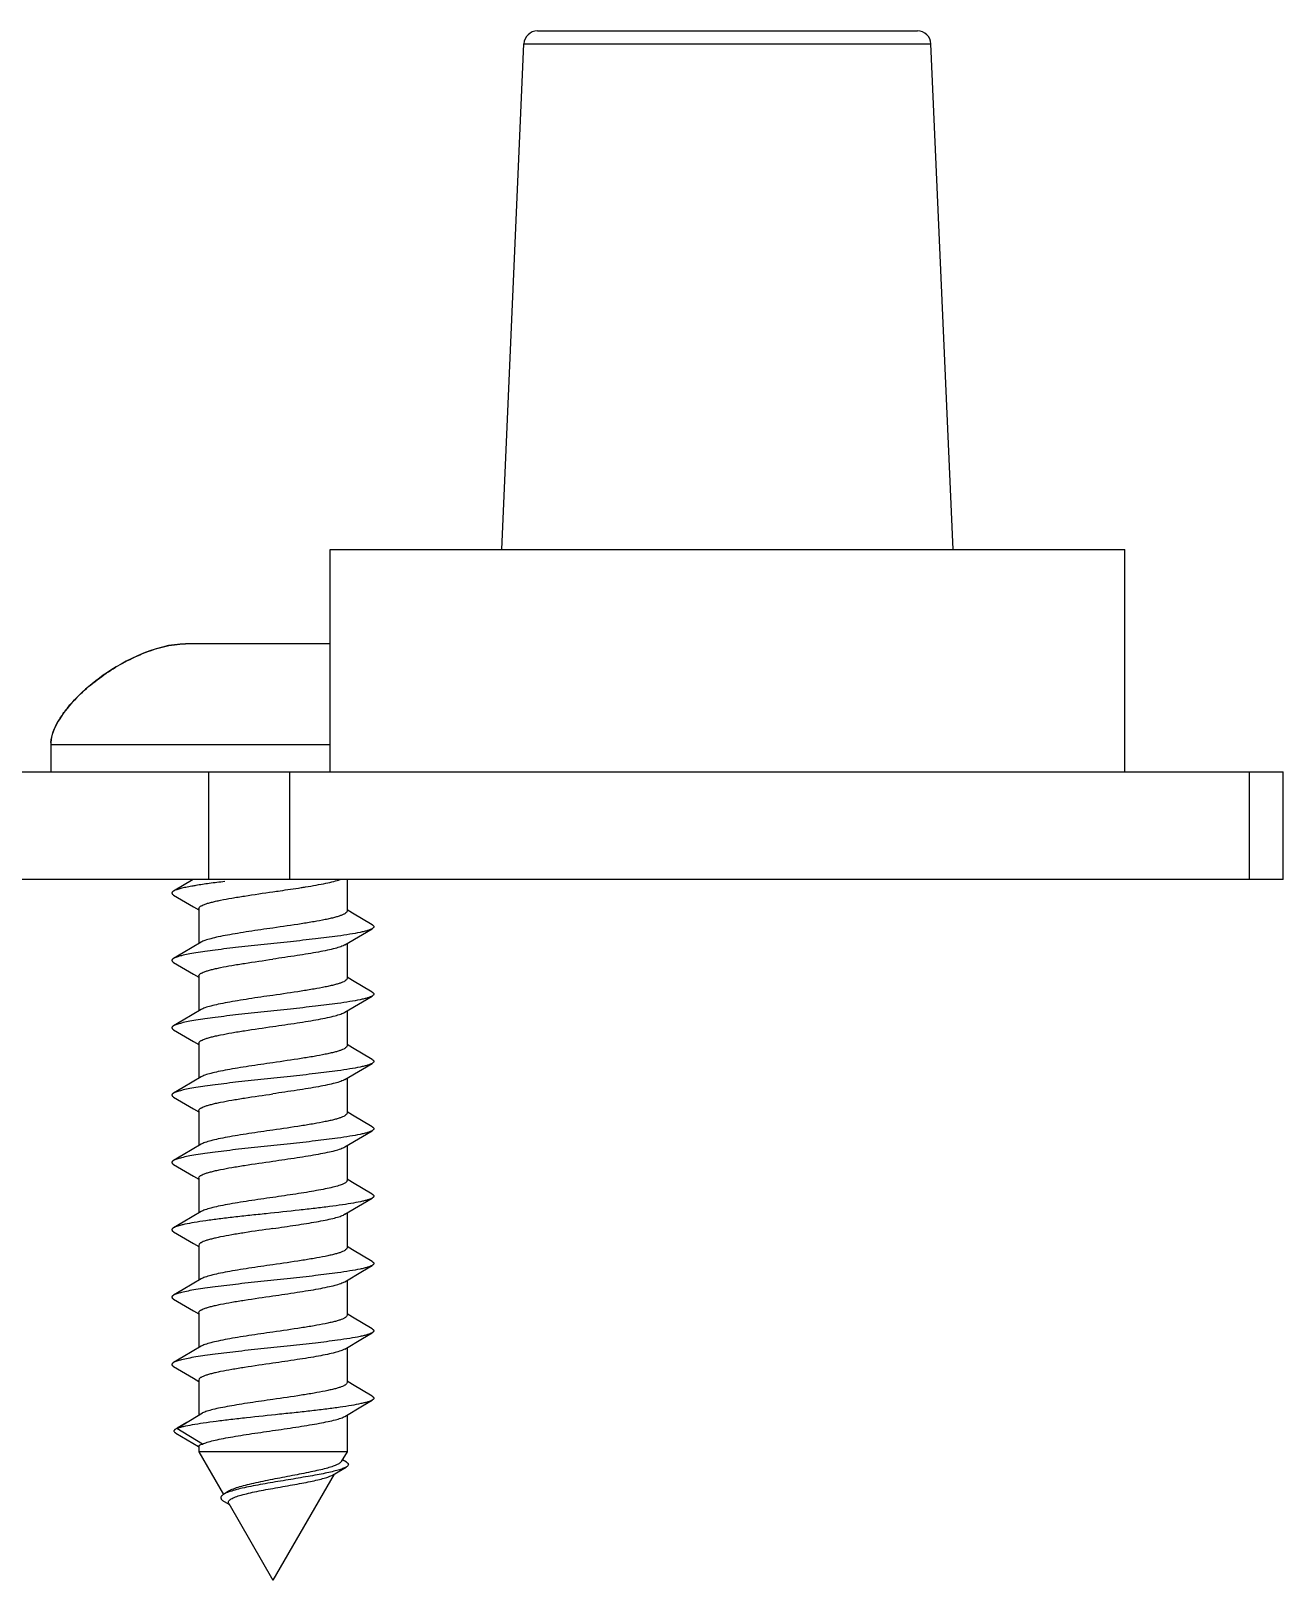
# Model space of a CAD drawing. Header units: millimetres. Extents: x 0 to 420, y 0 to 297.
# Drawn here: x 98.52 to 117.11, y 133.71 to 156.71 of the extents above; entities that cross this region are included whole.
import ezdxf

# ---------------------------------------------------------------- set-up
doc = ezdxf.new("R2010")
doc.units = ezdxf.units.MM
doc.header["$LTSCALE"] = 23.1
doc.layers.get('0').update_dxf_attribs({"linetype": 'CONTINUOUS'})
doc.layers.add('02___PRT_ALL_AXES', color=7, linetype='CONTINUOUS')

msp = doc.modelspace()

# ---------------------------------------------------------------- linework, layer by layer
at = {"color": 7, "linetype": 'Continuous'}
for p, q in [((106.041, 156.71), (111.686, 156.71)), ((105.514, 149.01), (105.842, 156.519)), ((105.842, 156.519), (111.886, 156.519)), ((112.214, 149.01), (111.886, 156.519)), ((102.964, 149.01), (114.764, 149.01)), ((102.964, 145.71), (102.964, 149.01)), ((114.764, 145.71), (114.764, 149.01)), ((100.91, 147.61), (100.814, 147.61)), ((100.91, 147.609), (100.91, 147.61)), ((101.51, 147.61), (100.962, 147.61)), ((101.51, 147.609), (101.51, 147.61)), ((102.604, 147.61), (101.623, 147.61)), ((102.964, 147.61), (102.717, 147.61)), ((102.717, 147.61), (102.717, 147.609)), ((102.964, 146.11), (98.814, 146.11)), ((98.814, 146.11), (98.814, 145.71)), ((35.614, 145.71), (117.114, 145.71)), ((101.164, 144.11), (101.164, 145.71)), ((102.364, 144.11), (102.364, 145.71)), ((116.614, 144.11), (116.614, 145.71)), ((117.114, 144.11), (117.114, 145.71)), ((117.114, 144.11), (35.614, 144.11)), ((100.929, 144.11), (100.638, 143.939)), ((100.638, 143.881), (100.934, 143.707)), ((100.934, 143.707), (101.014, 143.66)), ((103.296, 143.612), (103.214, 143.661)), ((103.589, 143.439), (103.296, 143.612)), ((103.181, 143.14), (103.445, 143.297)), ((103.445, 143.297), (103.589, 143.381)), ((101.047, 143.18), (100.78, 143.022)), ((100.78, 143.022), (100.638, 142.939)), ((100.638, 142.881), (100.934, 142.707)), ((100.934, 142.707), (101.014, 142.66)), ((103.296, 142.612), (103.214, 142.661)), ((103.589, 142.439), (103.296, 142.612)), ((103.445, 142.297), (103.589, 142.381)), ((101.047, 142.18), (100.78, 142.022)), ((103.181, 142.14), (103.445, 142.297)), ((100.78, 142.022), (100.638, 141.939)), ((100.638, 141.881), (100.934, 141.707)), ((100.934, 141.707), (101.014, 141.66)), ((103.296, 141.612), (103.214, 141.661)), ((103.589, 141.439), (103.296, 141.612)), ((103.181, 141.14), (103.445, 141.297)), ((103.445, 141.297), (103.589, 141.381)), ((100.78, 141.022), (100.638, 140.939)), ((101.047, 141.18), (100.78, 141.022)), ((100.638, 140.881), (100.934, 140.707)), ((100.934, 140.707), (101.014, 140.66)), ((103.296, 140.612), (103.214, 140.661)), ((103.589, 140.439), (103.296, 140.612)), ((103.445, 140.297), (103.589, 140.381)), ((101.047, 140.18), (100.78, 140.022)), ((103.181, 140.14), (103.445, 140.297)), ((100.78, 140.022), (100.638, 139.939)), ((100.638, 139.881), (100.934, 139.707)), ((100.934, 139.707), (101.014, 139.66)), ((103.296, 139.612), (103.214, 139.661)), ((103.589, 139.439), (103.296, 139.612)), ((103.445, 139.297), (103.589, 139.381)), ((101.047, 139.18), (100.78, 139.022)), ((103.181, 139.14), (103.445, 139.297)), ((100.78, 139.022), (100.638, 138.939)), ((103.181, 139.14), (103.16, 139.129)), ((100.638, 138.881), (100.934, 138.707)), ((100.934, 138.707), (101.014, 138.66)), ((103.296, 138.612), (103.214, 138.661)), ((103.589, 138.439), (103.296, 138.612)), ((103.181, 138.14), (103.445, 138.297)), ((103.445, 138.297), (103.589, 138.381)), ((100.78, 138.022), (100.638, 137.939)), ((101.047, 138.18), (100.78, 138.022)), ((100.638, 137.881), (100.934, 137.707)), ((100.934, 137.707), (101.014, 137.66)), ((103.296, 137.612), (103.214, 137.661)), ((103.589, 137.439), (103.296, 137.612)), ((103.445, 137.297), (103.589, 137.381)), ((101.047, 137.18), (100.78, 137.022)), ((103.181, 137.14), (103.445, 137.297)), ((100.78, 137.022), (100.638, 136.939)), ((100.638, 136.881), (100.934, 136.707)), ((100.934, 136.707), (101.014, 136.66)), ((103.296, 136.612), (103.214, 136.661)), ((103.589, 136.439), (103.296, 136.612)), ((100.687, 135.96), (101.068, 136.191)), ((103.181, 136.14), (103.445, 136.297)), ((103.445, 136.297), (103.589, 136.381)), ((100.687, 135.96), (100.668, 135.95)), ((101.068, 135.729), (100.687, 135.96)), ((100.835, 136.051), (100.694, 135.966)), ((100.67, 135.892), (101.011, 135.694)), ((103.214, 135.615), (101.014, 135.615)), ((103.205, 135.462), (103.147, 135.497)), ((102.999, 135.269), (103.2, 135.387)), ((101.44, 135.021), (101.378, 134.981)), ((101.391, 134.875), (101.468, 134.83))]:
    msp.add_line(p, q, dxfattribs=at)
msp.add_lwpolyline([(100.814, 147.61), (100.735, 147.607), (100.652, 147.598), (100.565, 147.584), (100.473, 147.563), (100.378, 147.536), (100.284, 147.505), (100.193, 147.47), (100.102, 147.432), (100.017, 147.392), (99.936, 147.352), (99.86, 147.31), (99.788, 147.269), (99.72, 147.227), (99.656, 147.185), (99.595, 147.144), (99.537, 147.102), (99.482, 147.061), (99.429, 147.019), (99.379, 146.978), (99.332, 146.937), (99.287, 146.897), (99.244, 146.856), (99.204, 146.816), (99.165, 146.776), (99.129, 146.736), (99.094, 146.696), (99.061, 146.656), (99.03, 146.617), (99.001, 146.578), (98.974, 146.538), (98.949, 146.499), (98.925, 146.46), (98.904, 146.421), (98.884, 146.382), (98.867, 146.342), (98.851, 146.303), (98.838, 146.263), (98.828, 146.224), (98.82, 146.185), (98.815, 146.147), (98.814, 146.11)], dxfattribs=at)
for centre, radius, start, end in [((106.041, 156.51), 0.2, 90, 177.5), ((111.686, 156.51), 0.2, 2.5, 90), ((100.963, 146.3), 1.31, 90.0183, 92.3079), ((101.62, 141.967), 5.643, 89.967, 91.1126), ((102.608, 141.967), 5.643, 88.8874, 90.033), ((99.254, 146.11), 0.44, 175.2488, 179.9518), ((101.712, 139.491), 4.591, 99.3412, 100.0762), ((100.228, 158.725), 14.913, 278.8847, 279.1408), ((100.714, 143.811), 0.149, 117.9494, 120.3706)]:
    msp.add_arc(centre, radius, start, end, dxfattribs=at)
for points, knots in [([(98.815, 146.146), (98.82, 146.201), (98.847, 146.308), (98.919, 146.456), (99.009, 146.593), (99.146, 146.763), (99.342, 146.954), (99.601, 147.155), (99.88, 147.328), (100.176, 147.471), (100.435, 147.559), (100.65, 147.601), (100.759, 147.61), (100.814, 147.61)], [0, 0, 0, 0, 0.062449, 0.124939, 0.187448, 0.249962, 0.374926, 0.499918, 0.624924, 0.749937, 0.874911, 0.937474, 1, 1, 1, 1]), ([(100.909, 144.012), (100.878, 144.006), (100.823, 143.996), (100.749, 143.979), (100.69, 143.962), (100.657, 143.949), (100.644, 143.942)], [0, 0, 0, 0, 0.334649, 0.614295, 0.836394, 1, 1, 1, 1]), ([(101.4, 144.081), (101.322, 144.072), (101.177, 144.054), (101.033, 144.033), (100.967, 144.022)], [0, 0, 0, 0, 0.537506, 1, 1, 1, 1]), ([(102.114, 143.929), (102.149, 143.934), (102.288, 143.954), (102.427, 143.975), (102.531, 143.991)], [0, 0, 0, 0, 0.255755, 1, 1, 1, 1]), ([(102.597, 144.002), (102.65, 144.01), (102.751, 144.027), (102.892, 144.054), (103.011, 144.08), (103.081, 144.1), (103.112, 144.11)], [0, 0, 0, 0, 0.309456, 0.583986, 0.816136, 1, 1, 1, 1]), ([(100.638, 143.939), (100.635, 143.937), (100.628, 143.933), (100.62, 143.925), (100.615, 143.918), (100.613, 143.91), (100.615, 143.902), (100.62, 143.895), (100.628, 143.888), (100.635, 143.883), (100.638, 143.881)], [0, 0, 0, 0, 0.164194, 0.297955, 0.406547, 0.500006, 0.593472, 0.702049, 0.835783, 1, 1, 1, 1]), ([(101.014, 143.679), (101.014, 143.692), (101.028, 143.707), (101.047, 143.719), (101.068, 143.73), (101.1, 143.743), (101.146, 143.759), (101.202, 143.774), (101.266, 143.789), (101.367, 143.811), (101.51, 143.837), (101.769, 143.879), (101.973, 143.909), (102.114, 143.929)], [0, 0, 0, 0, 0.033021, 0.045431, 0.059772, 0.094414, 0.137068, 0.187528, 0.24545, 0.310354, 0.458795, 0.627494, 1, 1, 1, 1]), ([(103.214, 143.641), (103.214, 143.628), (103.199, 143.614), (103.18, 143.602), (103.159, 143.59), (103.127, 143.577), (103.081, 143.562), (103.026, 143.546), (102.961, 143.531), (102.86, 143.509), (102.717, 143.483), (102.458, 143.441), (102.254, 143.411), (102.114, 143.391)], [0, 0, 0, 0, 0.033019, 0.045428, 0.059769, 0.09441, 0.137065, 0.187526, 0.245449, 0.310354, 0.458795, 0.627494, 1, 1, 1, 1]), ([(103.589, 143.381), (103.58, 143.376), (103.557, 143.366), (103.517, 143.352), (103.466, 143.339), (103.379, 143.319), (103.247, 143.296), (103.026, 143.263), (102.731, 143.227), (102.367, 143.187), (101.986, 143.147), (101.614, 143.107), (101.321, 143.072), (101.11, 143.044), (100.975, 143.023), (100.86, 143.003), (100.765, 142.983), (100.7, 142.965), (100.661, 142.951), (100.645, 142.943), (100.638, 142.939)], [0, 0, 0, 0, 0.010763, 0.024901, 0.042427, 0.063265, 0.114357, 0.176806, 0.287759, 0.412844, 0.543739, 0.671718, 0.788256, 0.839776, 0.885641, 0.92511, 0.957572, 0.982587, 0.992237, 1, 1, 1, 1]), ([(102.114, 143.391), (101.994, 143.374), (101.819, 143.349), (101.594, 143.313), (101.443, 143.287), (101.31, 143.261), (101.199, 143.236), (101.122, 143.213), (101.074, 143.195), (101.055, 143.185), (101.047, 143.18)], [0, 0, 0, 0, 0.331658, 0.486345, 0.628056, 0.753056, 0.858169, 0.940929, 0.973445, 1, 1, 1, 1]), ([(103.589, 143.439), (103.593, 143.437), (103.599, 143.433), (103.607, 143.425), (103.612, 143.418), (103.614, 143.41), (103.612, 143.402), (103.607, 143.395), (103.599, 143.388), (103.593, 143.383), (103.589, 143.381)], [0, 0, 0, 0, 0.164166, 0.297917, 0.406543, 0.500011, 0.593491, 0.702091, 0.835799, 1, 1, 1, 1]), ([(103.181, 143.14), (103.172, 143.135), (103.153, 143.126), (103.105, 143.107), (103.028, 143.084), (102.917, 143.059), (102.784, 143.033), (102.634, 143.007), (102.408, 142.972), (102.233, 142.946), (102.114, 142.929)], [0, 0, 0, 0, 0.026553, 0.059069, 0.141823, 0.246935, 0.371936, 0.513648, 0.668332, 1, 1, 1, 1]), ([(100.638, 142.939), (100.635, 142.937), (100.628, 142.933), (100.62, 142.925), (100.615, 142.918), (100.613, 142.91), (100.615, 142.902), (100.62, 142.895), (100.628, 142.888), (100.635, 142.883), (100.638, 142.881)], [0, 0, 0, 0, 0.164171, 0.297893, 0.406514, 0.499997, 0.593478, 0.702106, 0.835838, 1, 1, 1, 1]), ([(101.014, 142.679), (101.014, 142.692), (101.028, 142.707), (101.047, 142.719), (101.068, 142.73), (101.1, 142.743), (101.146, 142.759), (101.202, 142.774), (101.266, 142.789), (101.367, 142.811), (101.51, 142.837), (101.769, 142.879), (101.973, 142.909), (102.114, 142.929)], [0, 0, 0, 0, 0.033033, 0.045446, 0.059792, 0.094443, 0.137103, 0.187572, 0.245501, 0.310411, 0.458852, 0.627538, 1, 1, 1, 1]), ([(103.214, 142.641), (103.214, 142.628), (103.199, 142.614), (103.18, 142.601), (103.159, 142.59), (103.127, 142.577), (103.081, 142.562), (103.026, 142.546), (102.961, 142.531), (102.86, 142.509), (102.717, 142.483), (102.458, 142.441), (102.254, 142.411), (102.114, 142.391)], [0, 0, 0, 0, 0.033022, 0.045433, 0.059775, 0.09442, 0.137078, 0.187543, 0.245472, 0.310381, 0.458824, 0.627512, 1, 1, 1, 1]), ([(103.589, 142.381), (103.58, 142.376), (103.557, 142.366), (103.517, 142.352), (103.466, 142.339), (103.379, 142.319), (103.247, 142.296), (103.026, 142.263), (102.731, 142.227), (102.367, 142.187), (101.986, 142.147), (101.614, 142.107), (101.321, 142.072), (101.11, 142.044), (100.975, 142.023), (100.86, 142.003), (100.765, 141.983), (100.7, 141.965), (100.661, 141.951), (100.645, 141.943), (100.638, 141.939)], [0, 0, 0, 0, 0.010761, 0.024901, 0.042425, 0.063265, 0.114357, 0.176805, 0.287759, 0.412843, 0.543739, 0.671718, 0.788256, 0.839778, 0.885641, 0.92511, 0.957574, 0.982588, 0.992239, 1, 1, 1, 1]), ([(102.114, 142.391), (101.994, 142.374), (101.819, 142.349), (101.594, 142.313), (101.443, 142.287), (101.31, 142.261), (101.199, 142.236), (101.122, 142.213), (101.074, 142.195), (101.055, 142.185), (101.047, 142.18)], [0, 0, 0, 0, 0.331666, 0.486355, 0.628064, 0.753058, 0.85817, 0.940929, 0.973447, 1, 1, 1, 1]), ([(103.589, 142.439), (103.593, 142.437), (103.599, 142.433), (103.607, 142.425), (103.612, 142.418), (103.614, 142.41), (103.612, 142.402), (103.607, 142.395), (103.599, 142.388), (103.593, 142.383), (103.589, 142.381)], [0, 0, 0, 0, 0.164219, 0.297943, 0.406521, 0.49999, 0.593449, 0.702047, 0.83581, 1, 1, 1, 1]), ([(102.114, 141.929), (102.233, 141.946), (102.408, 141.972), (102.634, 142.007), (102.784, 142.033), (102.917, 142.059), (103.028, 142.084), (103.105, 142.107), (103.153, 142.126), (103.172, 142.135), (103.181, 142.14)], [0, 0, 0, 0, 0.33166, 0.486342, 0.628051, 0.75305, 0.858166, 0.940927, 0.973445, 1, 1, 1, 1]), ([(100.638, 141.939), (100.635, 141.937), (100.628, 141.933), (100.62, 141.925), (100.615, 141.918), (100.613, 141.91), (100.615, 141.902), (100.62, 141.895), (100.628, 141.888), (100.635, 141.883), (100.638, 141.881)], [0, 0, 0, 0, 0.164173, 0.297931, 0.406551, 0.500014, 0.59349, 0.702081, 0.835788, 1, 1, 1, 1]), ([(101.014, 141.679), (101.014, 141.692), (101.028, 141.707), (101.047, 141.719), (101.068, 141.73), (101.1, 141.743), (101.146, 141.759), (101.202, 141.774), (101.266, 141.789), (101.367, 141.811), (101.51, 141.837), (101.769, 141.879), (101.973, 141.909), (102.114, 141.929)], [0, 0, 0, 0, 0.033016, 0.045426, 0.059765, 0.094406, 0.137061, 0.187523, 0.245449, 0.310355, 0.458795, 0.627492, 1, 1, 1, 1]), ([(103.214, 141.641), (103.214, 141.628), (103.199, 141.614), (103.18, 141.601), (103.159, 141.59), (103.127, 141.577), (103.081, 141.562), (103.026, 141.546), (102.961, 141.531), (102.86, 141.509), (102.717, 141.483), (102.458, 141.441), (102.254, 141.411), (102.114, 141.391)], [0, 0, 0, 0, 0.033021, 0.045431, 0.059772, 0.094414, 0.137065, 0.187524, 0.245447, 0.310351, 0.458792, 0.627492, 1, 1, 1, 1]), ([(103.589, 141.381), (103.58, 141.376), (103.557, 141.366), (103.517, 141.352), (103.466, 141.339), (103.379, 141.319), (103.247, 141.296), (103.026, 141.263), (102.731, 141.227), (102.367, 141.187), (101.986, 141.147), (101.614, 141.107), (101.321, 141.072), (101.11, 141.044), (100.975, 141.023), (100.86, 141.003), (100.765, 140.983), (100.7, 140.965), (100.661, 140.951), (100.645, 140.943), (100.638, 140.939)], [0, 0, 0, 0, 0.010763, 0.024902, 0.042427, 0.063266, 0.114358, 0.176807, 0.287759, 0.412844, 0.54374, 0.671719, 0.788256, 0.839778, 0.885643, 0.92511, 0.957574, 0.982589, 0.992239, 1, 1, 1, 1]), ([(102.114, 141.391), (101.994, 141.374), (101.819, 141.349), (101.594, 141.313), (101.443, 141.287), (101.31, 141.261), (101.199, 141.236), (101.122, 141.213), (101.074, 141.195), (101.055, 141.185), (101.047, 141.18)], [0, 0, 0, 0, 0.331667, 0.48636, 0.628075, 0.753072, 0.858181, 0.940933, 0.973447, 1, 1, 1, 1]), ([(103.589, 141.439), (103.593, 141.437), (103.599, 141.433), (103.607, 141.425), (103.612, 141.418), (103.614, 141.41), (103.612, 141.402), (103.607, 141.395), (103.599, 141.388), (103.593, 141.383), (103.589, 141.381)], [0, 0, 0, 0, 0.164187, 0.297898, 0.406505, 0.499988, 0.593461, 0.702091, 0.835837, 1, 1, 1, 1]), ([(103.181, 141.14), (103.172, 141.135), (103.153, 141.126), (103.105, 141.107), (103.028, 141.084), (102.917, 141.059), (102.784, 141.033), (102.634, 141.007), (102.408, 140.972), (102.233, 140.946), (102.114, 140.929)], [0, 0, 0, 0, 0.026553, 0.059069, 0.141823, 0.246935, 0.371936, 0.513648, 0.668332, 1, 1, 1, 1]), ([(100.638, 140.939), (100.635, 140.937), (100.628, 140.933), (100.62, 140.925), (100.615, 140.918), (100.613, 140.91), (100.615, 140.902), (100.62, 140.895), (100.628, 140.888), (100.635, 140.883), (100.638, 140.881)], [0, 0, 0, 0, 0.164207, 0.297961, 0.40654, 0.500001, 0.593463, 0.70204, 0.835789, 1, 1, 1, 1]), ([(101.014, 140.679), (101.014, 140.692), (101.028, 140.707), (101.047, 140.719), (101.068, 140.73), (101.1, 140.743), (101.146, 140.759), (101.202, 140.774), (101.266, 140.789), (101.367, 140.811), (101.51, 140.837), (101.769, 140.879), (101.973, 140.909), (102.114, 140.929)], [0, 0, 0, 0, 0.033024, 0.045434, 0.059776, 0.094419, 0.137072, 0.187534, 0.245459, 0.310365, 0.458808, 0.627506, 1, 1, 1, 1]), ([(103.214, 140.641), (103.214, 140.628), (103.199, 140.614), (103.18, 140.602), (103.159, 140.59), (103.127, 140.577), (103.081, 140.562), (103.026, 140.546), (102.961, 140.531), (102.86, 140.509), (102.717, 140.483), (102.458, 140.441), (102.254, 140.411), (102.114, 140.391)], [0, 0, 0, 0, 0.033018, 0.045428, 0.059769, 0.094412, 0.137068, 0.187532, 0.245461, 0.310368, 0.458808, 0.627499, 1, 1, 1, 1]), ([(103.589, 140.381), (103.58, 140.376), (103.557, 140.366), (103.517, 140.352), (103.466, 140.339), (103.379, 140.319), (103.247, 140.296), (103.026, 140.263), (102.731, 140.227), (102.367, 140.187), (101.986, 140.147), (101.614, 140.107), (101.321, 140.072), (101.11, 140.044), (100.975, 140.023), (100.86, 140.003), (100.765, 139.983), (100.7, 139.965), (100.661, 139.951), (100.645, 139.943), (100.638, 139.939)], [0, 0, 0, 0, 0.010764, 0.024901, 0.042428, 0.063266, 0.114357, 0.176807, 0.287759, 0.412844, 0.54374, 0.671718, 0.788256, 0.839777, 0.885643, 0.92511, 0.957572, 0.982589, 0.992238, 1, 1, 1, 1]), ([(102.114, 140.391), (101.994, 140.374), (101.819, 140.349), (101.594, 140.313), (101.443, 140.287), (101.31, 140.261), (101.199, 140.236), (101.122, 140.213), (101.074, 140.195), (101.055, 140.185), (101.047, 140.18)], [0, 0, 0, 0, 0.331664, 0.486347, 0.628054, 0.75305, 0.858166, 0.940927, 0.973445, 1, 1, 1, 1]), ([(103.589, 140.439), (103.593, 140.437), (103.599, 140.433), (103.607, 140.425), (103.612, 140.418), (103.614, 140.41), (103.612, 140.402), (103.607, 140.395), (103.599, 140.388), (103.593, 140.383), (103.589, 140.381)], [0, 0, 0, 0, 0.164162, 0.297903, 0.406534, 0.500009, 0.593493, 0.702105, 0.835819, 1, 1, 1, 1]), ([(102.114, 139.929), (102.233, 139.946), (102.408, 139.972), (102.634, 140.007), (102.784, 140.033), (102.917, 140.059), (103.028, 140.084), (103.105, 140.107), (103.153, 140.126), (103.172, 140.135), (103.181, 140.14)], [0, 0, 0, 0, 0.331665, 0.486349, 0.628055, 0.753051, 0.858166, 0.940927, 0.973446, 1, 1, 1, 1]), ([(100.638, 139.939), (100.635, 139.937), (100.628, 139.933), (100.62, 139.925), (100.615, 139.918), (100.613, 139.91), (100.615, 139.902), (100.62, 139.895), (100.628, 139.888), (100.635, 139.883), (100.638, 139.881)], [0, 0, 0, 0, 0.164215, 0.297925, 0.406511, 0.499986, 0.593447, 0.702063, 0.835823, 1, 1, 1, 1]), ([(101.014, 139.679), (101.014, 139.692), (101.028, 139.707), (101.047, 139.719), (101.068, 139.73), (101.1, 139.743), (101.146, 139.759), (101.202, 139.774), (101.266, 139.789), (101.367, 139.811), (101.51, 139.837), (101.769, 139.879), (101.973, 139.909), (102.114, 139.929)], [0, 0, 0, 0, 0.033019, 0.04543, 0.059771, 0.094414, 0.137071, 0.187536, 0.245465, 0.310373, 0.458813, 0.627502, 1, 1, 1, 1]), ([(103.214, 139.641), (103.214, 139.637), (103.211, 139.627), (103.199, 139.614), (103.182, 139.602), (103.168, 139.595), (103.16, 139.591)], [0, 0, 0, 0, 0.169076, 0.37943, 0.653487, 1, 1, 1, 1]), ([(102.114, 139.391), (101.994, 139.374), (101.819, 139.349), (101.594, 139.313), (101.443, 139.287), (101.31, 139.261), (101.199, 139.236), (101.122, 139.213), (101.074, 139.195), (101.055, 139.185), (101.047, 139.18)], [0, 0, 0, 0, 0.331674, 0.486366, 0.628081, 0.753075, 0.85818, 0.940931, 0.973447, 1, 1, 1, 1]), ([(103.16, 139.591), (103.139, 139.581), (103.087, 139.563), (102.997, 139.539), (102.885, 139.514), (102.755, 139.49), (102.609, 139.465), (102.394, 139.432), (102.227, 139.407), (102.114, 139.391)], [0, 0, 0, 0, 0.066192, 0.153913, 0.261556, 0.386783, 0.526702, 0.677986, 1, 1, 1, 1]), ([(103.589, 139.381), (103.582, 139.377), (103.566, 139.37), (103.55, 139.363), (103.54, 139.36)], [0, 0, 0, 0, 0.445344, 1, 1, 1, 1]), ([(103.589, 139.439), (103.593, 139.437), (103.599, 139.433), (103.607, 139.425), (103.612, 139.418), (103.614, 139.41), (103.612, 139.402), (103.607, 139.395), (103.599, 139.388), (103.593, 139.383), (103.589, 139.381)], [0, 0, 0, 0, 0.164153, 0.297897, 0.406491, 0.49993, 0.593367, 0.701931, 0.83569, 1, 1, 1, 1]), ([(103.54, 139.36), (103.526, 139.355), (103.494, 139.346), (103.419, 139.327), (103.302, 139.305), (103.139, 139.279), (102.947, 139.253), (102.733, 139.228), (102.42, 139.192), (102.097, 139.158), (101.773, 139.124), (101.539, 139.098), (101.321, 139.072), (101.125, 139.046), (100.955, 139.021), (100.833, 138.998), (100.753, 138.98), (100.706, 138.967), (100.668, 138.954), (100.647, 138.944), (100.638, 138.939)], [0, 0, 0, 0, 0.015354, 0.033821, 0.079672, 0.136481, 0.202792, 0.276849, 0.356674, 0.524935, 0.608835, 0.689556, 0.764927, 0.832928, 0.891757, 0.939888, 0.959564, 0.976169, 0.989641, 1, 1, 1, 1]), ([(100.638, 138.939), (100.635, 138.937), (100.628, 138.933), (100.62, 138.925), (100.615, 138.918), (100.613, 138.91), (100.615, 138.902), (100.62, 138.895), (100.628, 138.888), (100.635, 138.883), (100.638, 138.881)], [0, 0, 0, 0, 0.16417, 0.297891, 0.406511, 0.499995, 0.593475, 0.702104, 0.835837, 1, 1, 1, 1]), ([(102.114, 138.929), (101.973, 138.909), (101.769, 138.879), (101.51, 138.837), (101.367, 138.811), (101.266, 138.789), (101.202, 138.774), (101.146, 138.759), (101.1, 138.743), (101.068, 138.73), (101.047, 138.719), (101.028, 138.707), (101.014, 138.692), (101.014, 138.679)], [0, 0, 0, 0, 0.372497, 0.541189, 0.689634, 0.754542, 0.812469, 0.862931, 0.905584, 0.940227, 0.954568, 0.966978, 1, 1, 1, 1]), ([(102.114, 138.929), (102.227, 138.946), (102.394, 138.97), (102.609, 139.003), (102.755, 139.028), (102.885, 139.052), (102.997, 139.077), (103.087, 139.101), (103.139, 139.119), (103.16, 139.129)], [0, 0, 0, 0, 0.322014, 0.473298, 0.613217, 0.738444, 0.846087, 0.933808, 1, 1, 1, 1]), ([(103.214, 138.641), (103.214, 138.628), (103.199, 138.614), (103.18, 138.602), (103.159, 138.59), (103.127, 138.577), (103.081, 138.562), (103.026, 138.546), (102.961, 138.531), (102.86, 138.509), (102.717, 138.483), (102.458, 138.441), (102.254, 138.411), (102.114, 138.391)], [0, 0, 0, 0, 0.033017, 0.045426, 0.059766, 0.094407, 0.137061, 0.187523, 0.245447, 0.310352, 0.458793, 0.627492, 1, 1, 1, 1]), ([(103.589, 138.381), (103.58, 138.376), (103.557, 138.366), (103.517, 138.352), (103.466, 138.339), (103.379, 138.319), (103.247, 138.296), (103.026, 138.263), (102.731, 138.227), (102.367, 138.187), (101.986, 138.147), (101.614, 138.107), (101.321, 138.072), (101.11, 138.044), (100.975, 138.023), (100.86, 138.003), (100.765, 137.983), (100.7, 137.965), (100.661, 137.951), (100.645, 137.943), (100.638, 137.939)], [0, 0, 0, 0, 0.010761, 0.024901, 0.042425, 0.063265, 0.114357, 0.176805, 0.287759, 0.412843, 0.543739, 0.671718, 0.788256, 0.839777, 0.885641, 0.92511, 0.957573, 0.982588, 0.992239, 1, 1, 1, 1]), ([(102.114, 138.391), (101.994, 138.374), (101.819, 138.349), (101.594, 138.313), (101.443, 138.287), (101.31, 138.261), (101.199, 138.236), (101.122, 138.213), (101.074, 138.195), (101.055, 138.185), (101.047, 138.18)], [0, 0, 0, 0, 0.331659, 0.486343, 0.628054, 0.753054, 0.858169, 0.940929, 0.973446, 1, 1, 1, 1]), ([(103.589, 138.439), (103.593, 138.437), (103.599, 138.433), (103.607, 138.425), (103.612, 138.418), (103.614, 138.41), (103.612, 138.402), (103.607, 138.395), (103.599, 138.388), (103.593, 138.383), (103.589, 138.381)], [0, 0, 0, 0, 0.164217, 0.297953, 0.406529, 0.499994, 0.593453, 0.702041, 0.835801, 1, 1, 1, 1]), ([(102.114, 137.929), (102.233, 137.946), (102.408, 137.972), (102.634, 138.007), (102.784, 138.033), (102.917, 138.059), (103.028, 138.084), (103.105, 138.107), (103.153, 138.126), (103.172, 138.135), (103.181, 138.14)], [0, 0, 0, 0, 0.331667, 0.486357, 0.628069, 0.753063, 0.858173, 0.940929, 0.973447, 1, 1, 1, 1]), ([(100.638, 137.939), (100.635, 137.937), (100.628, 137.933), (100.62, 137.925), (100.615, 137.918), (100.613, 137.91), (100.615, 137.902), (100.62, 137.895), (100.628, 137.888), (100.635, 137.883), (100.638, 137.881)], [0, 0, 0, 0, 0.164167, 0.297919, 0.406546, 0.500013, 0.593493, 0.702093, 0.8358, 1, 1, 1, 1]), ([(101.014, 137.679), (101.014, 137.692), (101.028, 137.707), (101.047, 137.719), (101.068, 137.73), (101.1, 137.743), (101.146, 137.759), (101.202, 137.774), (101.266, 137.789), (101.367, 137.811), (101.51, 137.837), (101.769, 137.879), (101.973, 137.909), (102.114, 137.929)], [0, 0, 0, 0, 0.033023, 0.045434, 0.059777, 0.094422, 0.13708, 0.187545, 0.245474, 0.310382, 0.458826, 0.627517, 1, 1, 1, 1]), ([(103.214, 137.641), (103.214, 137.628), (103.199, 137.614), (103.18, 137.601), (103.159, 137.59), (103.127, 137.577), (103.081, 137.562), (103.026, 137.546), (102.961, 137.531), (102.86, 137.509), (102.717, 137.483), (102.458, 137.441), (102.254, 137.411), (102.114, 137.391)], [0, 0, 0, 0, 0.033024, 0.045435, 0.059777, 0.094422, 0.13708, 0.187545, 0.245474, 0.310383, 0.458826, 0.627518, 1, 1, 1, 1]), ([(103.589, 137.381), (103.58, 137.376), (103.557, 137.366), (103.517, 137.352), (103.466, 137.339), (103.379, 137.319), (103.247, 137.296), (103.026, 137.263), (102.731, 137.227), (102.367, 137.187), (101.986, 137.147), (101.614, 137.107), (101.321, 137.072), (101.11, 137.044), (100.975, 137.023), (100.86, 137.003), (100.765, 136.983), (100.7, 136.965), (100.661, 136.951), (100.645, 136.943), (100.638, 136.939)], [0, 0, 0, 0, 0.010762, 0.024902, 0.042426, 0.063266, 0.114358, 0.176806, 0.287759, 0.412844, 0.54374, 0.671719, 0.788256, 0.839778, 0.885642, 0.92511, 0.957574, 0.982589, 0.99224, 1, 1, 1, 1]), ([(102.114, 137.391), (101.994, 137.374), (101.819, 137.349), (101.594, 137.313), (101.443, 137.287), (101.31, 137.261), (101.199, 137.236), (101.122, 137.213), (101.074, 137.195), (101.055, 137.185), (101.047, 137.18)], [0, 0, 0, 0, 0.331668, 0.486358, 0.62807, 0.753064, 0.858173, 0.940929, 0.973447, 1, 1, 1, 1]), ([(103.589, 137.439), (103.593, 137.437), (103.599, 137.433), (103.607, 137.425), (103.612, 137.418), (103.614, 137.41), (103.612, 137.402), (103.607, 137.395), (103.599, 137.388), (103.593, 137.383), (103.589, 137.381)], [0, 0, 0, 0, 0.1642, 0.297907, 0.406506, 0.499986, 0.593453, 0.70208, 0.835833, 1, 1, 1, 1]), ([(103.181, 137.14), (103.172, 137.135), (103.153, 137.126), (103.105, 137.107), (103.028, 137.084), (102.917, 137.059), (102.784, 137.033), (102.634, 137.007), (102.408, 136.972), (102.233, 136.946), (102.114, 136.929)], [0, 0, 0, 0, 0.026553, 0.059069, 0.141823, 0.246935, 0.371936, 0.513648, 0.668332, 1, 1, 1, 1]), ([(100.638, 136.939), (100.635, 136.937), (100.628, 136.933), (100.62, 136.925), (100.615, 136.918), (100.613, 136.91), (100.615, 136.902), (100.62, 136.895), (100.628, 136.888), (100.635, 136.883), (100.638, 136.881)], [0, 0, 0, 0, 0.164199, 0.297959, 0.406546, 0.500005, 0.59347, 0.702046, 0.835783, 1, 1, 1, 1]), ([(102.114, 136.929), (101.973, 136.909), (101.769, 136.879), (101.51, 136.837), (101.367, 136.811), (101.266, 136.789), (101.202, 136.774), (101.146, 136.759), (101.1, 136.743), (101.068, 136.73), (101.047, 136.719), (101.028, 136.707), (101.014, 136.692), (101.014, 136.679)], [0, 0, 0, 0, 0.372497, 0.541189, 0.689634, 0.754542, 0.812469, 0.862931, 0.905584, 0.940227, 0.954568, 0.966978, 1, 1, 1, 1]), ([(103.214, 136.641), (103.214, 136.628), (103.199, 136.614), (103.18, 136.601), (103.159, 136.59), (103.127, 136.577), (103.081, 136.562), (103.026, 136.546), (102.961, 136.531), (102.86, 136.509), (102.717, 136.483), (102.458, 136.441), (102.254, 136.411), (102.114, 136.391)], [0, 0, 0, 0, 0.033021, 0.045431, 0.059772, 0.094414, 0.137067, 0.187527, 0.245449, 0.310353, 0.458794, 0.627493, 1, 1, 1, 1]), ([(102.114, 136.391), (102, 136.375), (101.834, 136.351), (101.618, 136.317), (101.472, 136.292), (101.342, 136.268), (101.23, 136.244), (101.141, 136.219), (101.089, 136.201), (101.068, 136.191)], [0, 0, 0, 0, 0.322014, 0.473297, 0.613216, 0.738443, 0.846086, 0.933808, 1, 1, 1, 1]), ([(103.589, 136.439), (103.593, 136.437), (103.599, 136.433), (103.607, 136.425), (103.612, 136.418), (103.614, 136.41), (103.612, 136.402), (103.607, 136.395), (103.599, 136.388), (103.593, 136.383), (103.589, 136.381)], [0, 0, 0, 0, 0.164162, 0.297896, 0.406524, 0.500004, 0.593488, 0.702109, 0.835829, 1, 1, 1, 1]), ([(103.589, 136.381), (103.58, 136.376), (103.559, 136.366), (103.521, 136.354), (103.474, 136.341), (103.394, 136.322), (103.272, 136.3), (103.103, 136.274), (102.906, 136.248), (102.688, 136.222), (102.455, 136.196), (102.131, 136.162), (101.808, 136.128), (101.494, 136.093), (101.28, 136.067), (101.089, 136.041), (100.925, 136.015), (100.809, 135.993), (100.733, 135.974), (100.701, 135.965), (100.687, 135.96)], [0, 0, 0, 0, 0.010359, 0.023832, 0.040436, 0.060112, 0.108243, 0.167072, 0.235074, 0.310444, 0.391165, 0.475065, 0.643326, 0.723151, 0.797208, 0.863519, 0.920328, 0.966179, 0.984646, 1, 1, 1, 1]), ([(100.668, 135.95), (100.665, 135.948), (100.658, 135.944), (100.65, 135.937), (100.645, 135.929), (100.643, 135.919), (100.65, 135.908), (100.66, 135.899), (100.667, 135.894), (100.67, 135.892)], [0, 0, 0, 0, 0.160661, 0.29171, 0.398566, 0.491612, 0.694324, 0.831537, 1, 1, 1, 1]), ([(101.068, 135.729), (101.09, 135.739), (101.143, 135.758), (101.236, 135.783), (101.352, 135.808), (101.488, 135.833), (101.639, 135.859), (101.862, 135.893), (102.15, 135.934), (102.436, 135.976), (102.654, 136.011), (102.799, 136.036), (102.927, 136.061), (103.034, 136.086), (103.108, 136.108), (103.154, 136.126), (103.173, 136.135), (103.181, 136.14)], [0, 0, 0, 0, 0.033778, 0.078779, 0.134113, 0.198511, 0.270393, 0.347962, 0.512211, 0.674674, 0.750057, 0.818965, 0.879687, 0.930764, 0.971067, 0.986962, 1, 1, 1, 1]), ([(101.014, 135.699), (101.014, 135.702), (101.016, 135.707), (101.022, 135.711), (101.03, 135.716), (101.046, 135.723), (101.06, 135.727), (101.068, 135.729)], [0, 0, 0, 0, 0.128188, 0.216524, 0.326121, 0.614905, 1, 1, 1, 1]), ([(103.2, 135.387), (103.185, 135.378), (103.146, 135.361), (103.077, 135.339), (102.99, 135.317), (102.885, 135.294), (102.765, 135.27), (102.582, 135.238), (102.338, 135.197), (102.089, 135.156), (101.892, 135.122), (101.756, 135.095), (101.634, 135.069), (101.529, 135.041), (101.454, 135.017), (101.406, 134.997), (101.387, 134.986), (101.378, 134.981)], [0, 0, 0, 0, 0.028485, 0.067123, 0.11561, 0.173234, 0.23897, 0.311524, 0.470703, 0.636052, 0.71578, 0.790593, 0.858306, 0.916866, 0.964495, 0.983803, 1, 1, 1, 1]), ([(103.129, 135.468), (103.126, 135.463), (103.118, 135.454), (103.102, 135.442), (103.082, 135.43), (103.044, 135.412), (102.983, 135.39), (102.897, 135.365), (102.792, 135.339), (102.626, 135.303), (102.396, 135.258), (102.157, 135.213), (101.965, 135.175), (101.828, 135.146), (101.705, 135.117), (101.597, 135.087), (101.52, 135.06), (101.47, 135.038), (101.449, 135.026), (101.44, 135.021)], [0, 0, 0, 0, 0.008959, 0.020154, 0.033908, 0.050355, 0.091437, 0.143136, 0.204618, 0.274654, 0.433838, 0.604958, 0.689171, 0.769152, 0.842406, 0.90657, 0.959577, 0.981413, 1, 1, 1, 1]), ([(102.114, 135.071), (102.211, 135.089), (102.354, 135.114), (102.539, 135.147), (102.665, 135.172), (102.775, 135.196), (102.869, 135.219), (102.942, 135.242), (102.983, 135.259), (102.999, 135.269)], [0, 0, 0, 0, 0.325464, 0.479477, 0.621368, 0.74713, 0.853547, 0.938244, 1, 1, 1, 1]), ([(103.205, 135.462), (103.209, 135.459), (103.217, 135.453), (103.227, 135.444), (103.233, 135.435), (103.235, 135.421), (103.227, 135.407), (103.214, 135.395), (103.205, 135.389), (103.2, 135.387)], [0, 0, 0, 0, 0.157682, 0.286509, 0.392112, 0.485073, 0.690526, 0.829646, 1, 1, 1, 1]), ([(101.457, 134.848), (101.454, 134.852), (101.45, 134.863), (101.454, 134.879), (101.465, 134.895), (101.483, 134.909), (101.508, 134.923), (101.554, 134.943), (101.625, 134.967), (101.727, 134.994), (101.845, 135.02), (101.976, 135.046), (102.067, 135.063), (102.114, 135.071)], [0, 0, 0, 0, 0.021954, 0.042882, 0.06759, 0.098961, 0.13815, 0.185443, 0.303461, 0.449576, 0.61849, 0.804162, 1, 1, 1, 1]), ([(101.365, 134.971), (101.36, 134.968), (101.353, 134.961), (101.344, 134.949), (101.34, 134.936), (101.341, 134.924), (101.347, 134.911), (101.363, 134.893), (101.379, 134.882), (101.391, 134.875)], [0, 0, 0, 0, 0.134078, 0.246445, 0.344421, 0.439514, 0.544596, 0.669651, 1, 1, 1, 1]), ([(101.378, 134.981), (101.377, 134.98), (101.372, 134.977), (101.368, 134.974), (101.365, 134.971)], [0, 0, 0, 0, 0.263309, 1, 1, 1, 1])]:
    msp.add_open_spline(points, degree=3, knots=knots, dxfattribs=at)
at = {"layer": '02___PRT_ALL_AXES', "color": 7, "linetype": 'Continuous'}
for p, q in [((103.214, 144.11), (103.214, 143.641)), ((101.014, 143.679), (101.014, 143.161)), ((103.214, 143.16), (103.214, 142.641)), ((101.014, 142.679), (101.014, 142.161)), ((103.214, 142.16), (103.214, 141.641)), ((101.014, 141.679), (101.014, 141.161)), ((103.214, 141.16), (103.214, 140.641)), ((101.014, 140.679), (101.014, 140.161)), ((103.214, 140.16), (103.214, 139.641)), ((101.014, 139.679), (101.014, 139.161)), ((103.214, 139.16), (103.214, 138.641)), ((101.014, 138.679), (101.014, 138.161)), ((103.214, 138.16), (103.214, 137.641)), ((101.014, 137.679), (101.014, 137.161)), ((103.214, 137.16), (103.214, 136.641)), ((101.014, 136.679), (101.014, 136.158)), ((103.214, 136.16), (103.214, 135.615)), ((101.014, 135.699), (101.014, 135.615)), ((101.014, 135.615), (101.38, 134.982)), ((103.214, 135.615), (103.129, 135.468)), ((103.021, 135.282), (102.114, 133.71)), ((101.457, 134.848), (102.114, 133.71))]:
    msp.add_line(p, q, dxfattribs=at)

doc.saveas('drawing.dxf')
